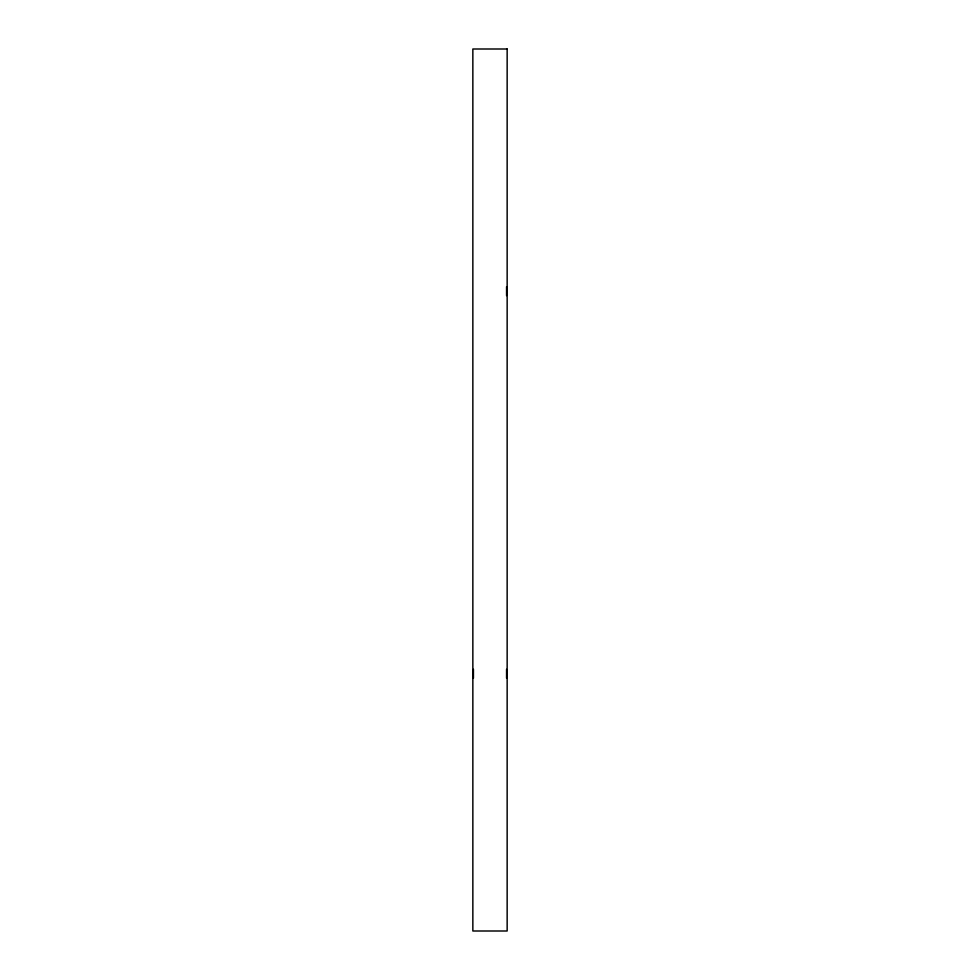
<?xml version="1.0" encoding="UTF-8"?>
<svg xmlns="http://www.w3.org/2000/svg" width="980" height="980" viewBox="0 0 980 980"><rect width="100%" height="100%" fill="white"/><g stroke="black" fill="none" stroke-linecap="round" stroke-linejoin="round"><path stroke-width="1.47" d="M506.562 295.617L506.562 286.748M473.438 669.316L473.438 678.185M506.562 678.185L506.562 669.316M507.15 49L472.85 49L472.85 931L507.15 931L507.15 49"/></g></svg>
